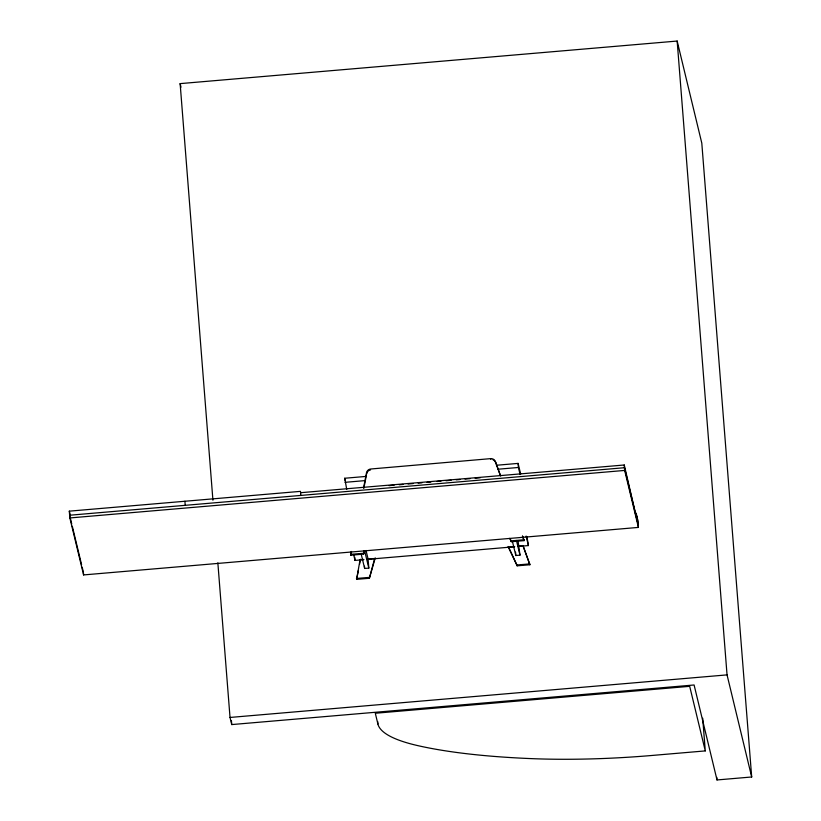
<?xml version="1.0" encoding="UTF-8"?>
<svg xmlns="http://www.w3.org/2000/svg" width="821" height="821" viewBox="0 0 821 821"><rect width="100%" height="100%" fill="white"/><g stroke="black" fill="none" stroke-linecap="round" stroke-linejoin="round"><path stroke-width="1.23" d="M364.565 550.645L363.559 554.144L350.803 555.201L351.09 551.835M363.58 487.797L366.515 472.732A4.639 4.536 -13.6 0 1 370.702 469.007L490.66 458.631A4.639 4.536 -13.6 0 1 495.381 461.587L500.646 476.026M350.803 555.201L351.532 551.455M363.836 488.362L366.515 474.61M375.269 557.87L369.378 578.271L356.622 579.328L360.07 559.737L363.713 559.429M356.622 579.328L358.336 570.544M359.567 564.263L360.542 559.234M363.559 554.144L364.021 550.953M369.378 578.271L374.643 558.496L367.356 559.111M389.062 485.652L394.131 485.221M399.191 484.78L402.988 484.452M408.058 484.01L413.117 483.569M418.176 483.138L421.984 482.81M427.043 482.368L430.84 482.04M437.172 481.486L440.969 481.157M446.029 480.726L451.098 480.285M456.158 479.844L459.955 479.515M465.025 479.074L470.084 478.643M475.154 478.202L480.213 477.76M212.926 500.215L180.138 83.619L677.161 41.05L701.801 143.141L751.687 776.984L717.01 779.95L694.094 684.981L231.738 724.574L230.024 717.451L217.852 562.826M346.749 489.449L344.707 478.253L366.382 476.396M496.418 465.261L518.092 463.403L520.668 474.086M345.025 482.327L365.427 480.583M498.008 469.222L518.41 467.477L520.124 474.6M636.378 517.097L636.049 513.022L637.886 520.617L638.42 527.41L83.598 574.926L69.857 517.948L69.313 511.155L300.496 491.358L300.814 495.432M300.599 492.713L624.247 464.994L635.916 515.198M69.857 517.948L624.668 470.433L638.42 527.41M508.568 547.268L514.593 546.509M518.236 546.191L523.09 545.78L529.904 564.756L517.138 565.833L508.066 546.478M353.605 554.473L355.031 560.415L363.775 559.665M366.505 559.429L514.644 546.745M518.215 546.437L528.416 545.565L526.949 536.739M361.107 553.765L364.647 568.46L368.814 568.111L368.095 559.05L366.033 550.481M512.571 542.045L515.824 555.519L519.98 555.16L518.092 541.203M230.024 717.451L727.047 674.883L751.687 776.984M705.28 750.907L652.849 755.392A227.499 47.3 -4.5 0 1 532.224 758.655A336.61 69.98 -4.5 0 1 417.54 745.56A227.499 47.3 -4.5 0 1 377.896 724.019L375.3 713.254L689.691 686.325L705.28 750.907L702.704 718.211M350.598 554.349L363.354 553.292M510.057 538.607L511.114 540.854L523.88 539.777L524.085 540.639L511.319 541.706L509.738 538.34M508.517 547.022L516.932 564.981L529.699 563.904M356.417 578.477L369.173 577.409M522.567 536.175L523.88 539.777M495.381 461.587L500.328 475.441M522.433 536.103L524.085 540.639M522.895 545.513L529.904 564.756M638.204 524.691L624.453 467.713L69.641 515.229L71.735 523.901M526.128 536.062L528.416 545.565M516.44 540.464L519.98 555.16M511.114 540.854L511.319 541.706M516.932 564.981L517.138 565.833M490.66 458.631L490.835 459.37M366.515 472.732L366.72 473.584M364.668 550.963L368.814 568.111M344.707 478.253L345.282 480.624M180.138 83.619L181 87.18M69.313 511.155L70.206 514.839M72.31 526.282L81.597 564.776M82.192 567.26L83.383 572.216M677.161 41.05L727.047 674.883M716.805 777.395L717.01 779.95M637.424 518.718L637.743 522.792M636.973 516.82L637.291 520.894M636.511 514.921L636.829 518.995M624.247 464.994L624.668 470.433M518.092 463.403L518.41 467.477M515.557 552.123L515.824 555.519M377.701 721.505L377.896 724.019M364.473 566.203L364.647 568.46M354.795 557.356L355.031 560.415M231.44 720.746L231.738 724.574M184.91 501.251L185.228 505.326M83.455 573.12L83.598 574.926M493.052 459.811A4.639 4.536 -13.6 0 1 495.586 462.439M366.802 473.245A4.639 4.536 -13.6 0 1 370.558 469.91"/></g></svg>
